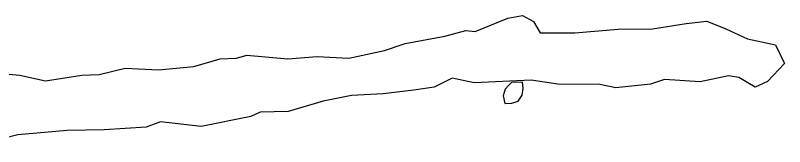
# Model space of a CAD drawing. Header units: metres. Extents: x 4462694 to 4462795, y 5794005 to 5794153.
# Drawn here: x 4462766.92 to 4462792.19, y 5794076.58 to 5794080.91 of the extents above; entities that cross this region are included whole.
import ezdxf

# ---------------------------------------------------------------- set-up
doc = ezdxf.new("R2010")
doc.units = ezdxf.units.M
doc.layers.add('Befunde', color=7, linetype='Continuous')

msp = doc.modelspace()

# ---------------------------------------------------------------- linework, layer by layer
at = {"layer": 'Befunde'}
for points in [[(4462782.026, 5794080.378, 51.436), (4462783.101, 5794080.815, 51.447), (4462783.581, 5794080.908, 51.454), (4462783.94, 5794080.705, 51.427), (4462784.165, 5794080.334, 51.422), (4462785.301, 5794080.334, 51.388), (4462786.719, 5794080.45, 51.381), (4462787.848, 5794080.468, 51.38), (4462788.95, 5794080.644, 51.385), (4462789.631, 5794080.717, 51.416), (4462790.262, 5794080.463, 51.408), (4462790.969, 5794080.139, 51.414), (4462791.893, 5794079.936, 51.424), (4462792.188, 5794079.317, 51.401), (4462791.624, 5794078.734, 51.43), (4462791.216, 5794078.546, 51.407), (4462790.687, 5794078.862, 51.389), (4462790.346, 5794078.917, 51.387), (4462789.413, 5794078.717, 51.354), (4462788.242, 5794078.794, 51.361), (4462787.781, 5794078.637, 51.368), (4462786.64, 5794078.52, 51.366), (4462786.118, 5794078.626, 51.364), (4462784.74, 5794078.639, 51.343), (4462783.869, 5794078.772, 51.362), (4462781.997, 5794078.681, 51.382), (4462781.27, 5794078.843, 51.345), (4462780.68, 5794078.542, 51.363), (4462780.015, 5794078.439, 51.346), (4462779.004, 5794078.324, 51.346), (4462777.966, 5794078.27, 51.346), (4462777.038, 5794078.077, 51.368), (4462775.881, 5794077.742, 51.419), (4462774.962, 5794077.717, 51.43), (4462774.661, 5794077.577, 51.417), (4462773.021, 5794077.252, 51.45), (4462771.687, 5794077.403, 51.448), (4462771.221, 5794077.23, 51.459), (4462769.841, 5794077.134, 51.452), (4462768.625, 5794077.115, 51.426), (4462767.006, 5794076.971, 51.367), (4462765.491, 5794076.585, 51.471)], [(4462766.222, 5794079.012, 51.503), (4462767.071, 5794078.941, 51.434), (4462767.91, 5794078.756, 51.444), (4462769.112, 5794078.941, 51.427), (4462769.673, 5794078.959, 51.419), (4462770.526, 5794079.17, 51.43), (4462771.628, 5794079.114, 51.418), (4462772.782, 5794079.219, 51.435), (4462773.648, 5794079.474, 51.457), (4462774.182, 5794079.495, 51.432), (4462774.522, 5794079.599, 51.456), (4462775.872, 5794079.481, 51.435), (4462776.835, 5794079.554, 51.41), (4462777.877, 5794079.503, 51.39), (4462779.046, 5794079.751, 51.414), (4462779.723, 5794079.979, 51.395), (4462781.034, 5794080.226, 51.421), (4462781.721, 5794080.412, 51.437), (4462782.026, 5794080.378, 51.436)]]:
    msp.add_polyline3d(points, dxfattribs=at)
msp.add_polyline3d([(4462783.222, 5794078.698, 51.373), (4462783.118, 5794078.595, 51.366), (4462783.013, 5794078.472, 51.37), (4462782.942, 5794078.256, 51.371), (4462782.994, 5794078.008, 51.357), (4462783.228, 5794078.015, 51.353), (4462783.433, 5794078.077, 51.363), (4462783.566, 5794078.279, 51.354), (4462783.601, 5794078.494, 51.346), (4462783.575, 5794078.712, 51.349)], close=True, dxfattribs=at)

doc.saveas('drawing.dxf')
